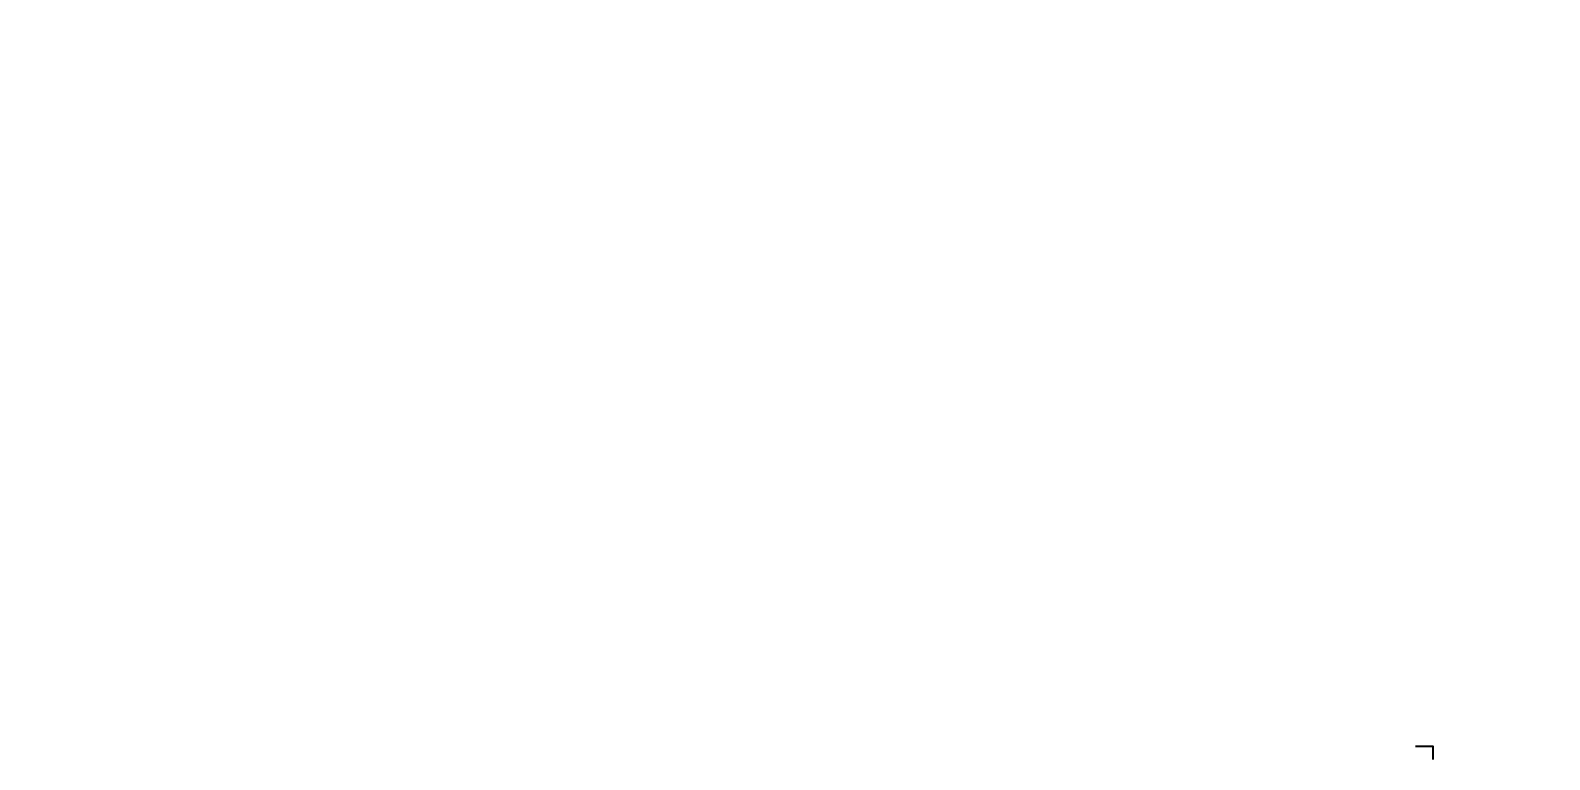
# Model space of a CAD drawing. Header units: millimetres. Extents: x -46397 to 283259, y -8690 to 23983.
# Drawn here: x 183077 to 184827, y -87 to 754 of the extents above; entities that cross this region are included whole.
import ezdxf
from ezdxf import colors
from ezdxf.entities.mleader import LeaderData, LeaderLine
from ezdxf.math import Vec2, Vec3

# ---------------------------------------------------------------- set-up
doc = ezdxf.new("R2010")
doc.units = ezdxf.units.MM
doc.layers.add('Dtext', color=255, linetype='Continuous', lineweight=20)
doc.styles.add('Chu va so', font='arial.ttf')
doc.styles.get("Standard").update_dxf_attribs({"font": 'isocp.shx', "width": 0.8})
doc.styles.add('TCVN', font='arial.ttf')

# ---------------------------------------------------------------- blocks, each defined once
blk = doc.blocks.new('_Dot')
at = {"color": 0, "linetype": 'ByBlock', "lineweight": -2}
blk.add_line((-0.5, 0), (-1, 0), dxfattribs=at)
at = {"color": 0, "linetype": 'ByBlock', "const_width": 0.5}
blk.add_lwpolyline([(-0.25, 0, 1), (0.25, 0, 1)], format="xyb", close=True, dxfattribs=at)
blk = doc.blocks.new('*U1826')
at = {"lineweight": 25, "elevation": -0.1}
blk.add_lwpolyline([(2736.9, 1894.1), (2758.9, 1894.1), (2758.9, 1877.1)], dxfattribs=at)
at = {"layer": 'Dtext', "ltscale": 0.1}
for tag, p, height, style in [('REV_3', (2078.2, 670.5), 11.9, 'TCVN'), ('FOR_APPROVAL3', (2196.9, 669.7, -0.1), 14.2, 'TCVN'), ('REV_2', (2078.2, 626.2), 11.9, 'TCVN'), ('FOR_APPROVAL2', (2196.9, 625.4, -0.1), 14.2, 'TCVN'), ('REV_1', (2078.2, 581.9), 11.9, 'TCVN'), ('FOR_APPROVAL1', (2196.9, 581.1, -0.1), 14.2, 'TCVN'), ('REV_0', (2078.2, 537.6), 11.9, 'TCVN'), ('NGUOI_VE', (2323.3, 537, -0.1), 14.2, 'TCVN'), ('NGUOI_KIEM_2', (2449.2, 537, -0.1), 14.2, 'TCVN'), ('NGUOI_DUYET', (2601.2, 537, -0.1), 14.2, 'TCVN'), ('1.1_A4', (2608.9, 27, -0.1), 14.2, 'Chu va so'), ('A4_A4', (2656.3, 27, -0.1), 14.2, 'Chu va so'), ('REV.', (2695.3, 27, -0.1), 14.2, 'Chu va so')]:
    blk.add_attdef(tag, p, '', height=height, dxfattribs=dict(at, style=style))
for tag, p, height, style, width in [('NGAY_REV03', (2108.2, 669.7, -0.1), 12.3, 'TCVN', 0.95), ('NGAY_REV02', (2108.2, 625.4, -0.1), 12.3, 'TCVN', 0.95), ('NGAY_REV01', (2108.2, 581.1, -0.1), 12.3, 'TCVN', 0.95), ('NGAY_REV0', (2108.2, 536.8, -0.1), 12.3, 'TCVN', 0.95), ('DWD.NO', (2107.1, 11.6, -0.1), 19, 'Chu va so', 0.85)]:
    blk.add_attdef(tag, p, '', height=height, dxfattribs=dict(at, style=style, width=width))
at = {"layer": 'Dtext', "lineweight": 25, "ltscale": 0.1, "style": 'Chu va so'}
for tag, p, height in [('PROJECT_CODE', (2244.4, 223.2), 28.5), ('TITLE1', (2121, 170.2, -0.1), 19), ('TITLE2', (2121, 125.5, -0.1), 19), ('TITLE3', (2121, 81.2, -0.1), 19)]:
    blk.add_attdef(tag, p, '', height=height, dxfattribs=at)

msp = doc.modelspace()

# ---------------------------------------------------------------- block references
at = {"xscale": 0.9084576280678549, "yscale": 0.9084576280678549, "zscale": 0.9084576280678549}
msp.add_blockref('*U1826', (182186.09, -1791.94), dxfattribs=at)

# ---------------------------------------------------------------- leaders
at = {"color": 3, "ltscale": 5}
ml = msp.add_multileader_mtext('Standard', dxfattribs=at)
ml.set_content('{\\fArial|b0|i0|c0|p34;Khoan lỗ %%C10 cho cùm ống DN200 (theo thực tế)}', color=3)
ml.set_leader_properties(lineweight=9)
ml.set_arrow_properties(name='DOT')
ml.build(insert=Vec2(0, 0))
ml.multileader.update_dxf_attribs({"has_dogleg": 0, "text_left_attachment_type": 5, "text_right_attachment_type": 6, "dogleg_length": 0.1, "arrow_head_size": 17.4, "scale": 300})
ctx = ml.context
ctx.base_point, ctx.scale, ctx.char_height, ctx.arrow_head_size, ctx.landing_gap_size, ctx.plane_origin = Vec3(148509.96, 665.28), 300, 24, 17.4, 18, Vec3(149312.43, -378.76)
ctx.left_attachment, ctx.right_attachment = 5, 6
notes = []
notes.append((ctx, [(0, (1, 1, 0), (148878.33, 716.29), (-1, 0), 30, [(0, [(149054.42, 441.35)], 0, [])])]))
ctx.mtext.insert, ctx.mtext.width, ctx.mtext.flow_direction = Vec3(148527.96, 747.35), 309.9931, 5
ml = msp.add_multileader_mtext('Standard', dxfattribs=at)
ml.set_content('{\\fArial|b0|i0|c0|p34;Khoan lỗ %%C10 cho cùm ống DN100 (theo thực tế)}', color=3)
ml.set_leader_properties(lineweight=9)
ml.set_arrow_properties(name='DOT')
ml.build(insert=Vec2(0, 0))
ml.multileader.update_dxf_attribs({"has_dogleg": 0, "text_left_attachment_type": 5, "text_right_attachment_type": 6, "dogleg_length": 0.1, "arrow_head_size": 17.4, "scale": 300})
ctx = ml.context
ctx.base_point, ctx.scale, ctx.char_height, ctx.arrow_head_size, ctx.landing_gap_size, ctx.plane_origin = Vec3(149602.55, 578.05), 300, 24, 17.4, 18, Vec3(149253.66, -389.59)
ctx.left_attachment, ctx.right_attachment = 5, 6
notes.append((ctx, [(0, (1, 1, 0), (149572.55, 578.05), (1, 0), 30, [(0, [(149511.66, 430.53)], 0, [])])]))
ctx.mtext.insert, ctx.mtext.width, ctx.mtext.flow_direction = Vec3(149620.55, 660.13), 306.4046, 5
for ctx, leaders in notes:
    for number, flags, end, landing, length, lines in leaders:
        leader = LeaderData()
        leader.index, (leader.has_last_leader_line, leader.has_dogleg_vector, leader.attachment_direction) = number, flags
        leader.last_leader_point, leader.dogleg_vector, leader.dogleg_length = Vec3(end), Vec3(landing), length
        for number, points, colour, breaks in lines:
            line = LeaderLine()
            line.index, line.vertices, line.color, line.breaks = number, Vec3.list(points), colors.encode_raw_color(colour), breaks
            leader.lines.append(line)
        ctx.leaders.append(leader)

doc.saveas('drawing.dxf')
